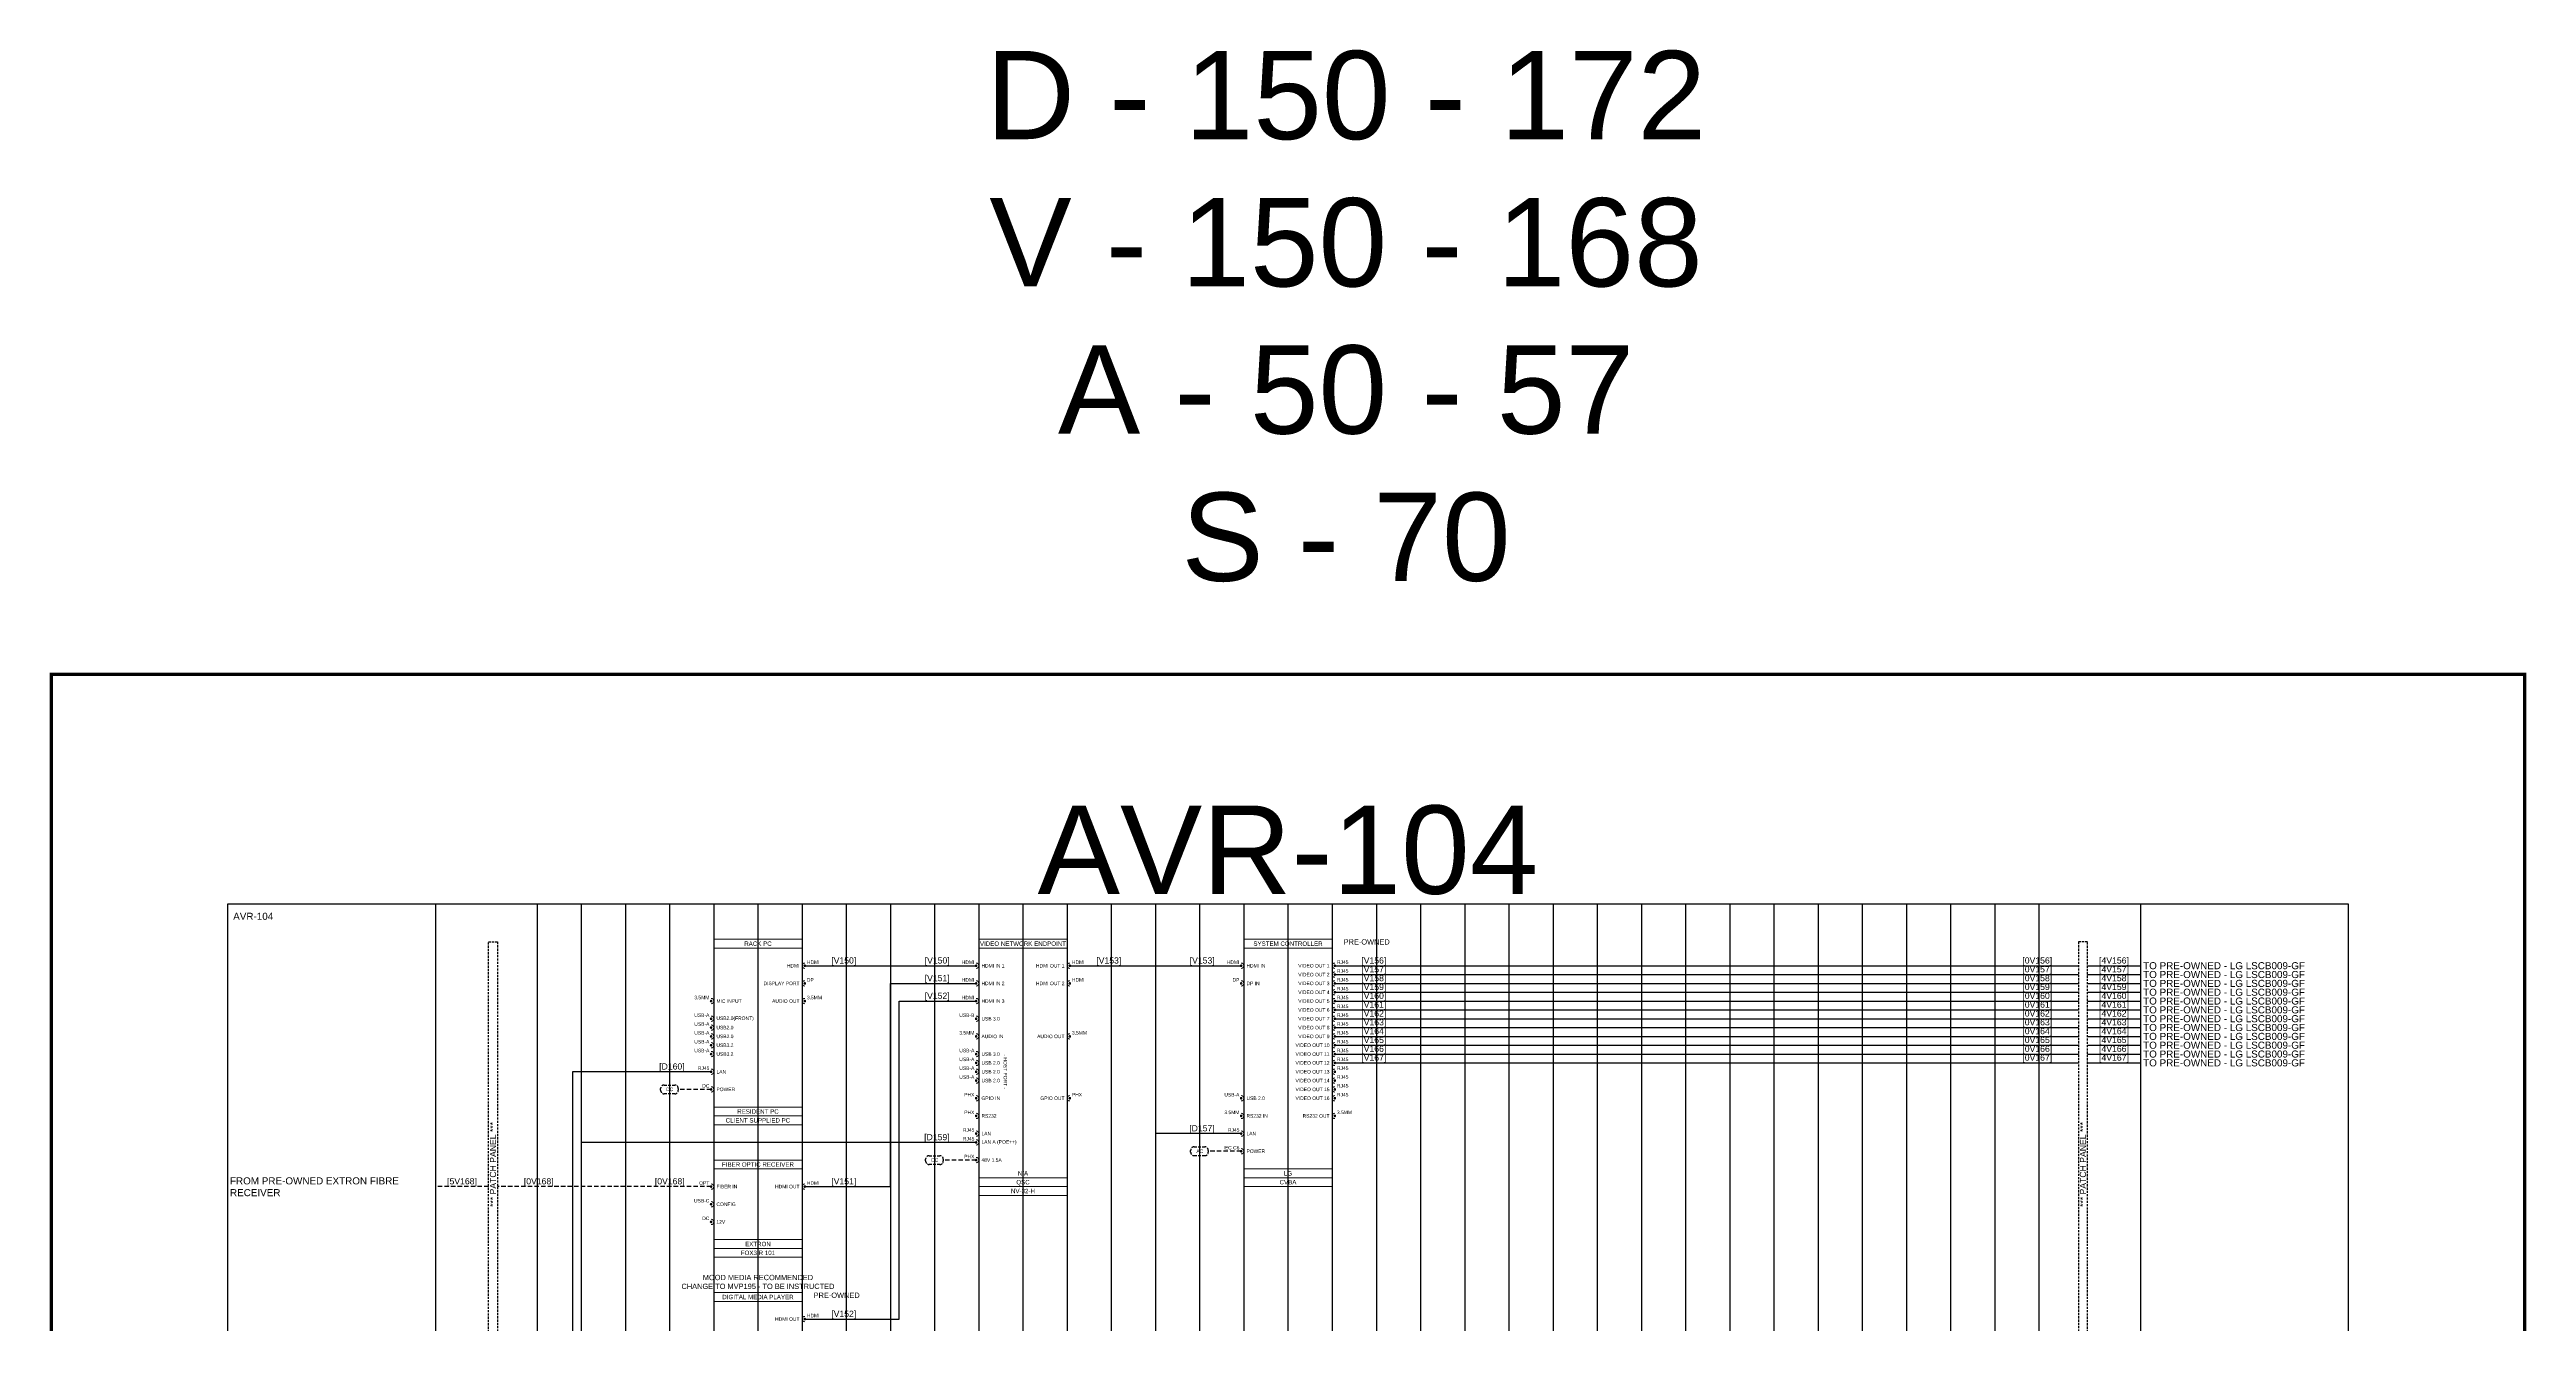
# Model space of a CAD drawing. Header units: millimetres. Extents: x -71336 to -35435, y -26189 to 22712.
# Drawn here: x -42188 to -40786, y -20078 to -19357 of the extents above; entities that cross this region are included whole.
import ezdxf
from ezdxf.enums import TextEntityAlignment as Align
from ezdxf.lldxf.tags import DXFTag

# ---------------------------------------------------------------- set-up
doc = ezdxf.new("R2010")
doc.units = ezdxf.units.MM
doc.linetypes.add('DASHED', pattern=[0.75, 0.5, -0.25])
doc.linetypes.add('DASHED2', pattern=[0.375, 0.25, -0.125])
for name, color, linetype in [('SC - 3 Core Flex', 7, 'DASHED'), ('SC - Cat - Green - Data', 84, 'Continuous'), ('SC - Cat - Green - Data - QLAN', 84, 'QLAN'), ('SC - Cat - Red - AV', 1, 'Continuous'), ('SC - Fibre', 170, 'DASHED'), ('SC - HDMI', 192, 'Continuous'), ('SC - Text', 7, 'Continuous'), ('Text', 7, 'Continuous')]:
    doc.layers.add(name, color=color, linetype=linetype)
doc.layers.add('SC - Equipment', color=7, linetype='Continuous', lineweight=13)
doc.layers.add('SC - Titlesheet - Model', color=250, linetype='Continuous', plot=False)
doc.layers.add('SC - Xlines', color=252, linetype='Continuous', plot=False)
doc.styles.add('ARIAL', font='arial.ttf')
doc.styles.get("Standard").update_dxf_attribs({"font": 'arial.ttf', "height": 35})
tags = doc.linetypes.add('QLAN', pattern='A,3.942001,-0.106942,["QLAN",ARIAL,S=0.5,R=0,X=0,Y=-0.25],-1.981735,3.969322', length=10).pattern_tags.tags
tags[6] = DXFTag(74, 10)

# ---------------------------------------------------------------- blocks, each defined once
blk = doc.blocks.new('*U189')
at = {"layer": 'SC - Titlesheet - Model', "color": 6, "ltscale": 5, "const_width": 1}
blk.add_lwpolyline([(-365.5, -287), (365.5, -287), (365.5, 287), (-365.5, 287)], close=True, dxfattribs=at)
at = {"layer": 'SC - Titlesheet - Model', "color": 5, "lineweight": 30, "ltscale": 5, "flags": 104}
blk.add_attdef('ADDITIONS', text='', height=5, dxfattribs=at).set_placement((-365.5, -312), align=Align.TOP_LEFT)
blk.add_attdef('CHANGES', text='', height=5, dxfattribs=at).set_placement((0, -312), align=Align.TOP_CENTER)
blk.add_attdef('OMISSIONS', text='', height=5, dxfattribs=at).set_placement((365.5, -312), align=Align.TOP_RIGHT)
blk = doc.blocks.new('LG CVCA - SCHEMATIC')
at = {"layer": 'SC - Equipment'}
for p, q in [((-25, 0), (25, 0)), ((-25, -140), (-25, 0)), ((25, 0), (25, -140)), ((25, -5), (-25, -5)), ((25, -130), (-25, -130)), ((25, -130), (-25, -130)), ((25, -135), (-25, -135)), ((25, -135), (-25, -135)), ((25, -135), (-25, -135)), ((25, -140), (-25, -140))]:
    blk.add_line(p, q, dxfattribs=at)
at = {"layer": 'SC - Equipment', "const_width": 0.7}
for points in [[(-26.1, -15, 1), (-26.9, -15, 1)], [(-26.1, -25, 1), (-26.9, -25, 1)], [(26.1, -15, -1), (26.9, -15, -1)], [(26.1, -20, -1), (26.9, -20, -1)], [(26.1, -25, -1), (26.9, -25, -1)], [(26.1, -30, -1), (26.9, -30, -1)], [(26.1, -35, -1), (26.9, -35, -1)], [(26.1, -40, -1), (26.9, -40, -1)], [(26.1, -45, -1), (26.9, -45, -1)], [(26.1, -50, -1), (26.9, -50, -1)], [(26.1, -55, -1), (26.9, -55, -1)], [(26.1, -60, -1), (26.9, -60, -1)], [(26.1, -65, -1), (26.9, -65, -1)], [(26.1, -70, -1), (26.9, -70, -1)], [(26.1, -75, -1), (26.9, -75, -1)], [(26.1, -80, -1), (26.9, -80, -1)], [(-26.1, -90, 1), (-26.9, -90, 1)], [(26.1, -85, -1), (26.9, -85, -1)], [(26.1, -90, -1), (26.9, -90, -1)], [(-26.1, -100, 1), (-26.9, -100, 1)], [(-26.1, -110, 1), (-26.9, -110, 1)], [(26.1, -100, -1), (26.9, -100, -1)], [(-26.1, -120, 1), (-26.9, -120, 1)]]:
    blk.add_lwpolyline(points, format="xyb", close=True, dxfattribs=at)
at = {"layer": 'SC - Equipment'}
for centre, start, end in [((-26.5, -15), 270, 90), ((26.5, -15), 90, 270), ((-26.5, -25), 270, 90), ((26.5, -20), 90, 270), ((26.5, -25), 90, 270), ((26.5, -30), 90, 270), ((26.5, -35), 90, 270), ((26.5, -40), 90, 270), ((26.5, -45), 90, 270), ((26.5, -50), 90, 270), ((26.5, -55), 90, 270), ((26.5, -60), 90, 270), ((26.5, -65), 90, 270), ((26.5, -70), 90, 270), ((26.5, -75), 90, 270), ((26.5, -80), 90, 270), ((26.5, -85), 90, 270), ((-26.5, -90), 270, 90), ((26.5, -90), 90, 270), ((-26.5, -100), 270, 90), ((-26.5, -110), 270, 90), ((26.5, -100), 90, 270), ((-26.5, -120), 270, 90)]:
    blk.add_arc(centre, 1.5, start, end, dxfattribs=at)
at = {"ltscale": 5}
for tag, p in [('DESCRIPTION', (0, -2.5)), ('MODEL', (0, -137.5)), ('MAKE', (0, -132.5))]:
    blk.add_attdef(tag, text='', height=2.5, dxfattribs=at).set_placement(p, align=Align.MIDDLE_CENTER)
at = {"ltscale": 5, "flags": 1}
for tag, p in [('ROOM_TYPE', (45, -5)), ('LOCATION', (45, -10)), ('RACK_EQUIPMENT_(Y/N)', (45, -15)), ('IP_(Y/N)', (45, -30)), ('AMP(@240V)', (45, -40)), ('POE(WATT)', (45, -35)), ('WATT', (45, -45)), ('WEIGHT(KG)', (45, -55)), ('BTU/H', (45, -50)), ('TRANSFORMER_TAPS', (45, -60))]:
    blk.add_attdef(tag, p, '', height=2.5, dxfattribs=at)
blk.add_attdef('BRACKET', text='', height=2.5, dxfattribs=at).set_placement((0, -127.5), align=Align.MIDDLE_CENTER)
at = {"layer": 'SC - Equipment', "ltscale": 5, "char_height": 2}
for s, insert, width, attachment_point in [('HDMI', (-27.5, -13), 5.774, 6), ('HDMI IN', (-23.5, -15), 23.5, 4), ('VIDEO OUT 1', (23.5, -15), 23.5, 6), ('RJ45', (27.7, -13), 3.746, 4), ('DP', (-27.5, -23), 5.774, 6), ('DP IN', (-23.5, -25), 23.5, 4), ('VIDEO OUT 2', (23.5, -20), 23.5, 6), ('VIDEO OUT 3', (23.5, -25), 23.5, 6), ('RJ45', (27.7, -18), 3.746, 4), ('RJ45', (27.7, -23), 3.746, 4), ('RJ45', (27.7, -28), 3.746, 4), ('VIDEO OUT 4', (23.5, -30), 23.5, 6), ('VIDEO OUT 5', (23.5, -35), 23.5, 6), ('VIDEO OUT 6', (23.5, -40), 23.5, 6), ('RJ45', (27.7, -33), 3.746, 4), ('RJ45', (27.7, -38), 3.746, 4), ('RJ45', (27.7, -43), 3.746, 4), ('VIDEO OUT 7', (23.5, -45), 23.5, 6), ('VIDEO OUT 8', (23.5, -50), 23.5, 6), ('VIDEO OUT 9', (23.5, -55), 23.5, 6), ('RJ45', (27.7, -48), 3.746, 4), ('RJ45', (27.7, -53), 3.746, 4), ('VIDEO OUT 10', (23.5, -60), 23.5, 6), ('VIDEO OUT 11', (23.5, -65), 23.5, 6), ('VIDEO OUT 12', (23.5, -70), 23.5, 6), ('RJ45', (27.7, -58), 3.746, 4), ('RJ45', (27.7, -63), 3.746, 4), ('RJ45', (27.7, -68), 3.746, 4), ('VIDEO OUT 13', (23.5, -75), 23.5, 6), ('VIDEO OUT 14', (23.5, -80), 23.5, 6), ('VIDEO OUT 15', (23.5, -85), 23.5, 6), ('RJ45', (27.7, -73), 3.746, 4), ('RJ45', (27.7, -78), 3.746, 4), ('RJ45', (27.7, -83), 3.746, 4), ('USB 2.0', (-23.5, -90), 23.5, 4), ('VIDEO OUT 16', (23.5, -90), 23.5, 6), ('3.5MM', (27.7, -98), 3.746, 4), ('RJ45', (27.7, -88), 3.746, 4), ('RS232 IN', (-23.5, -100), 23.5, 4), ('LAN', (-23.5, -110), 23.5, 4), ('RS232 OUT', (23.5, -100), 23.5, 6), ('POWER', (-23.5, -120), 23.5, 4)]:
    blk.add_mtext(s, dxfattribs=dict(at, insert=insert, width=width, attachment_point=attachment_point))
at = {"layer": 'SC - Equipment', "ltscale": 5, "char_height": 2, "attachment_point": 6}
for s, insert in [('3.5MM', (-27.5, -98)), ('USB-A', (-27.5, -88)), ('RJ45', (-27.5, -108)), ('IEC C6', (-27.5, -118))]:
    blk.add_mtext(s, dxfattribs=dict(at, insert=insert))
blk = doc.blocks.new('QSC NV-32-H - SCHEMATIC')
at = {"layer": 'SC - Equipment'}
for p, q in [((-25, 0), (25, 0)), ((-25, -145), (-25, 0)), ((25, 0), (25, -145)), ((25, -5), (-25, -5)), ((25, -135), (-25, -135)), ((25, -135), (-25, -135)), ((25, -140), (-25, -140)), ((25, -140), (-25, -140)), ((25, -140), (-25, -140)), ((25, -145), (-25, -145))]:
    blk.add_line(p, q, dxfattribs=at)
at = {"layer": 'SC - Equipment', "const_width": 0.7}
for points in [[(-26.1, -15, 1), (-26.9, -15, 1)], [(-26.1, -25, 1), (-26.9, -25, 1)], [(26.1, -15, -1), (26.9, -15, -1)], [(26.1, -25, -1), (26.9, -25, -1)], [(-26.1, -35, 1), (-26.9, -35, 1)], [(-26.1, -45, 1), (-26.9, -45, 1)], [(-26.1, -55, 1), (-26.9, -55, 1)], [(26.1, -55, -1), (26.9, -55, -1)], [(-26.1, -65, 1), (-26.9, -65, 1)], [(-26.1, -70, 1), (-26.9, -70, 1)], [(-26.1, -75, 1), (-26.9, -75, 1)], [(-26.1, -80, 1), (-26.9, -80, 1)], [(-26.1, -90, 1), (-26.9, -90, 1)], [(26.1, -90, -1), (26.9, -90, -1)], [(-26.1, -100, 1), (-26.9, -100, 1)], [(-26.1, -110, 1), (-26.9, -110, 1)], [(-26.1, -115, 1), (-26.9, -115, 1)], [(-26.1, -125, 1), (-26.9, -125, 1)]]:
    blk.add_lwpolyline(points, format="xyb", close=True, dxfattribs=at)
at = {"layer": 'SC - Equipment'}
for centre, start, end in [((-26.5, -15), 270, 90), ((26.5, -15), 90, 270), ((-26.5, -25), 270, 90), ((26.5, -25), 90, 270), ((-26.5, -35), 270, 90), ((-26.5, -45), 270, 90), ((-26.5, -55), 270, 90), ((26.5, -55), 90, 270), ((-26.5, -65), 270, 90), ((-26.5, -70), 270, 90), ((-26.5, -75), 270, 90), ((-26.5, -80), 270, 90), ((-26.5, -90), 270, 90), ((26.5, -90), 90, 270), ((-26.5, -100), 270, 90), ((-26.5, -110), 270, 90), ((-26.5, -115), 270, 90), ((-26.5, -125), 270, 90)]:
    blk.add_arc(centre, 1.5, start, end, dxfattribs=at)
at = {"ltscale": 5}
for tag, p in [('DESCRIPTION', (0, -2.5)), ('BRACKET', (0, -132.5)), ('MAKE', (0, -137.5)), ('MODEL', (0, -142.5))]:
    blk.add_attdef(tag, text='', height=2.5, dxfattribs=at).set_placement(p, align=Align.MIDDLE_CENTER)
at = {"ltscale": 5, "flags": 1}
for tag, p in [('ROOM_TYPE', (45, -5)), ('LOCATION', (45, -10)), ('RACK_EQUIPMENT_(Y/N)', (45, -15)), ('IP_(Y/N)', (45, -30)), ('AMP(@240V)', (45, -40)), ('POE(WATT)', (45, -35)), ('WATT', (45, -45)), ('WEIGHT(KG)', (45, -55)), ('BTU/H', (45, -50)), ('TRANSFORMER_TAPS', (45, -60))]:
    blk.add_attdef(tag, p, '', height=2.5, dxfattribs=at)
at = {"layer": 'SC - Equipment', "ltscale": 5, "char_height": 2}
for s, insert, width, attachment_point in [('HDMI', (-27.5, -13), 5.774, 6), ('HDMI IN 1', (-23.5, -15), 23.5, 4), ('HDMI OUT 1', (23.5, -15), 23.5, 6), ('HDMI', (27.7, -13), 7.175, 4), ('HDMI', (-27.5, -23), 5.774, 6), ('HDMI IN 2', (-23.5, -25), 23.5, 4), ('HDMI OUT 2', (23.5, -25), 23.5, 6), ('HDMI', (27.7, -23), 7.175, 4), ('USB-B', (-27.5, -43), 5.774, 6), ('HDMI', (-27.5, -33), 5.774, 6), ('HDMI IN 3', (-23.5, -35), 23.5, 4), ('3.5MM', (-27.5, -53), 5.774, 6), ('AUDIO IN', (-23.5, -55), 23.5, 4), ('USB 3.0', (-23.5, -45), 23.5, 4), ('AUDIO OUT', (23.5, -55), 23.5, 6), ('3.5MM', (27.7, -53), 7.175, 4), ('USB-A', (-27.5, -63), 5.774, 6), ('USB-A', (-27.5, -68), 5.774, 6), ('USB 3.0', (-23.5, -65), 23.5, 4), ('USB 2.0', (-23.5, -70), 23.5, 4), ('USB-A', (-27.5, -73), 5.774, 6), ('USB-A', (-27.5, -78), 5.774, 6), ('USB 2.0', (-23.5, -75), 23.5, 4), ('USB 2.0', (-23.5, -80), 23.5, 4), ('PHX', (-27.5, -88), 5.774, 6), ('PHX', (-27.5, -98), 5.774, 6), ('GPIO IN', (-23.5, -90), 23.5, 4), ('GPIO OUT', (23.5, -90), 23.5, 6), ('PHX', (27.7, -88), 7.175, 4), ('RJ45', (-27.5, -108), 5.774, 6), ('RJ45', (-27.5, -113), 5.774, 6), ('RS232', (-23.5, -100), 23.5, 4), ('LAN', (-23.5, -110), 23.5, 4), ('PHX', (-27.5, -123), 5.774, 6), ('48V 1.5A', (-23.5, -125), 23.5, 4), ('LAN A (POE++)', (-23.5, -115), 23.5, 4)]:
    blk.add_mtext(s, dxfattribs=dict(at, insert=insert, width=width, attachment_point=attachment_point))
at = {"layer": 'SC - Equipment', "ltscale": 5, "insert": (-10, -75), "char_height": 2, "width": 19.637, "attachment_point": 5, "rotation": 270}
blk.add_mtext('- HOST PORT -', dxfattribs=at)
blk = doc.blocks.new('G2 DIGITAL C310L - SCHEMATIC')
at = {"layer": 'SC - Equipment'}
for p, q in [((-25, 0), (25, 0)), ((-25, -105), (-25, 0)), ((25, 0), (25, -105)), ((25, -5), (-25, -5)), ((25, -95), (-25, -95)), ((25, -95), (-25, -95)), ((25, -100), (-25, -100)), ((25, -100), (-25, -100)), ((25, -100), (-25, -100)), ((25, -105), (-25, -105))]:
    blk.add_line(p, q, dxfattribs=at)
at = {"layer": 'SC - Equipment', "const_width": 0.7}
for points in [[(26.1, -15, -1), (26.9, -15, -1)], [(26.1, -25, -1), (26.9, -25, -1)], [(-26.1, -35, 1), (-26.9, -35, 1)], [(26.1, -35, -1), (26.9, -35, -1)], [(-26.1, -45, 1), (-26.9, -45, 1)], [(-26.1, -50, 1), (-26.9, -50, 1)], [(-26.1, -55, 1), (-26.9, -55, 1)], [(-26.1, -60, 1), (-26.9, -60, 1)], [(-26.1, -65, 1), (-26.9, -65, 1)], [(-26.1, -75, 1), (-26.9, -75, 1)], [(-26.1, -85, 1), (-26.9, -85, 1)]]:
    blk.add_lwpolyline(points, format="xyb", close=True, dxfattribs=at)
at = {"layer": 'SC - Equipment'}
for centre, start, end in [((26.5, -15), 90, 270), ((26.5, -25), 90, 270), ((-26.5, -35), 270, 90), ((26.5, -35), 90, 270), ((-26.5, -45), 270, 90), ((-26.5, -50), 270, 90), ((-26.5, -55), 270, 90), ((-26.5, -60), 270, 90), ((-26.5, -65), 270, 90), ((-26.5, -75), 270, 90), ((-26.5, -85), 270, 90)]:
    blk.add_arc(centre, 1.5, start, end, dxfattribs=at)
at = {"ltscale": 5}
for tag, p in [('DESCRIPTION', (0, -2.5)), ('MAKE', (0, -97.5)), ('MODEL', (0, -102.5))]:
    blk.add_attdef(tag, text='', height=2.5, dxfattribs=at).set_placement(p, align=Align.MIDDLE_CENTER)
at = {"ltscale": 5, "flags": 1}
for tag, p in [('ROOM_TYPE', (45, -5)), ('LOCATION', (45, -10)), ('RACK_EQUIPMENT_(Y/N)', (45, -15)), ('IP_(Y/N)', (45, -30)), ('AMP(@240V)', (45, -40)), ('POE(WATT)', (45, -35)), ('WATT', (45, -45)), ('WEIGHT(KG)', (45, -55)), ('BTU/H', (45, -50)), ('TRANSFORMER_TAPS', (45, -60))]:
    blk.add_attdef(tag, p, '', height=2.5, dxfattribs=at)
blk.add_attdef('BRACKET', text='', height=2.5, dxfattribs=at).set_placement((0, -92.5), align=Align.MIDDLE_CENTER)
at = {"layer": 'SC - Equipment', "ltscale": 5, "char_height": 2}
for s, insert, width, attachment_point in [('HDMI', (23.5, -15), 28.762, 6), ('HDMI', (27.7, -13), 7.175, 4), ('DISPLAY PORT', (23.5, -25), 26.679, 6), ('DP', (27.7, -23), 7.175, 4), ('3.5MM', (-27.5, -33), 5.774, 6), ('USB-A', (-27.5, -43), 5.774, 6), ('MIC INPUT', (-23.5, -35), 23.5, 4), ('AUDIO OUT', (23.5, -35), 26.679, 6), ('3.5MM', (27.7, -33), 7.175, 4), ('USB-A', (-27.5, -48), 5.774, 6), ('USB-A', (-27.5, -53), 5.774, 6), ('USB2.0(FRONT)', (-23.5, -45), 23.5, 4), ('USB2.0', (-23.5, -50), 23.5, 4), ('USB2.0', (-23.5, -55), 23.5, 4), ('USB-A', (-27.5, -58), 5.774, 6), ('\\pxt2;USB-A', (-27.5, -63), 5.774, 6), ('USB3.2', (-23.5, -60), 23.5, 4), ('USB3.2', (-23.5, -65), 23.5, 4), ('RJ45', (-27.5, -73), 5.774, 6), ('DC', (-27.5, -83), 5.774, 6), ('LAN', (-23.5, -75), 23.5, 4), ('POWER', (-23.5, -85), 23.5, 4)]:
    blk.add_mtext(s, dxfattribs=dict(at, insert=insert, width=width, attachment_point=attachment_point))
blk = doc.blocks.new('EXTRON FOX3 R101 - SCHEMATIC')
at = {"layer": 'SC - Equipment'}
for p, q in [((-25, 0), (25, 0)), ((-25, -55), (-25, 0)), ((25, 0), (25, -55)), ((25, -5), (-25, -5)), ((25, -45), (-25, -45)), ((25, -45), (-25, -45)), ((25, -50), (-25, -50)), ((25, -50), (-25, -50)), ((25, -50), (-25, -50)), ((25, -55), (-25, -55))]:
    blk.add_line(p, q, dxfattribs=at)
at = {"layer": 'SC - Equipment', "const_width": 0.7}
for points in [[(-26.1, -15, 1), (-26.9, -15, 1)], [(-26.1, -25, 1), (-26.9, -25, 1)], [(26.1, -15, -1), (26.9, -15, -1)], [(-26.1, -35, 1), (-26.9, -35, 1)]]:
    blk.add_lwpolyline(points, format="xyb", close=True, dxfattribs=at)
at = {"layer": 'SC - Equipment'}
for centre, start, end in [((-26.5, -15), 270, 90), ((26.5, -15), 90, 270), ((-26.5, -25), 270, 90), ((-26.5, -35), 270, 90)]:
    blk.add_arc(centre, 1.5, start, end, dxfattribs=at)
at = {"ltscale": 5}
for tag, p in [('DESCRIPTION', (0, -2.5)), ('MODEL', (0, -52.5)), ('MAKE', (0, -47.5))]:
    blk.add_attdef(tag, text='', height=2.5, dxfattribs=at).set_placement(p, align=Align.MIDDLE_CENTER)
at = {"ltscale": 5, "flags": 1}
for tag, p in [('ROOM_TYPE', (45, -5)), ('LOCATION', (45, -10)), ('RACK_EQUIPMENT_(Y/N)', (45, -15)), ('IP_(Y/N)', (45, -30)), ('AMP(@240V)', (45, -40)), ('POE(WATT)', (45, -35)), ('WATT', (45, -45)), ('WEIGHT(KG)', (45, -55)), ('BTU/H', (45, -50)), ('TRANSFORMER_TAPS', (45, -60))]:
    blk.add_attdef(tag, p, '', height=2.5, dxfattribs=at)
blk.add_attdef('BRACKET', text='', height=2.5, dxfattribs=at).set_placement((0, -42.5), align=Align.MIDDLE_CENTER)
at = {"layer": 'SC - Equipment', "ltscale": 5, "char_height": 2}
for s, insert, width, attachment_point in [('OPT', (-27.5, -13), 5.774, 6), ('FIBER IN', (-23.5, -15), 23.5, 4), ('HDMI OUT', (23.5, -15), 23.5, 6), ('HDMI', (27.7, -13), 7.175, 4), ('USB-C', (-27.5, -23), 5.774, 6), ('CONFIG', (-23.5, -25), 23.5, 4), ('DC', (-27.5, -33), 5.774, 6), ('12V', (-23.5, -35), 23.5, 4)]:
    blk.add_mtext(s, dxfattribs=dict(at, insert=insert, width=width, attachment_point=attachment_point))
blk = doc.blocks.new('MOOD MEDIA AUDIO PLAYER - SCHEMATIC')
at = {"layer": 'SC - Equipment'}
for p, q in [((-25, 0), (25, 0)), ((-25, -60), (-25, 0)), ((25, 0), (25, -60)), ((25, -5), (-25, -5)), ((25, -50), (-25, -50)), ((25, -50), (-25, -50)), ((25, -55), (-25, -55)), ((25, -55), (-25, -55)), ((25, -55), (-25, -55)), ((25, -60), (-25, -60))]:
    blk.add_line(p, q, dxfattribs=at)
at = {"layer": 'SC - Equipment', "const_width": 0.7}
for points in [[(26.1, -15, -1), (26.9, -15, -1)], [(26.1, -25, -1), (26.9, -25, -1)], [(-26.1, -30, 1), (-26.9, -30, 1)], [(-26.1, -40, 1), (-26.9, -40, 1)]]:
    blk.add_lwpolyline(points, format="xyb", close=True, dxfattribs=at)
at = {"layer": 'SC - Equipment'}
for centre, start, end in [((26.5, -15), 90, 270), ((26.5, -25), 90, 270), ((-26.5, -30), 270, 90), ((-26.5, -40), 270, 90)]:
    blk.add_arc(centre, 1.5, start, end, dxfattribs=at)
at = {"ltscale": 5}
for tag, p in [('DESCRIPTION', (0, -2.5)), ('MAKE', (0, -52.5)), ('MODEL', (0, -57.5))]:
    blk.add_attdef(tag, text='', height=2.5, dxfattribs=at).set_placement(p, align=Align.MIDDLE_CENTER)
at = {"ltscale": 5, "flags": 1}
for tag, p in [('ROOM_TYPE', (45, -5)), ('LOCATION', (45, -10)), ('RACK_EQUIPMENT_(Y/N)', (45, -15)), ('IP_(Y/N)', (45, -30)), ('AMP(@240V)', (45, -40)), ('POE(WATT)', (45, -35)), ('WATT', (45, -45)), ('WEIGHT(KG)', (45, -55)), ('BTU/H', (45, -50)), ('TRANSFORMER_TAPS', (45, -60))]:
    blk.add_attdef(tag, p, '', height=2.5, dxfattribs=at)
blk.add_attdef('BRACKET', text='', height=2.5, dxfattribs=at).set_placement((0, -47.5), align=Align.MIDDLE_CENTER)
at = {"layer": 'SC - Equipment', "ltscale": 5, "char_height": 2}
for s, insert, width, attachment_point in [('HDMI OUT', (23.5, -15), 23.5, 6), ('HDMI', (27.7, -13), 7.175, 4), ('RJ45', (-27.5, -28), 5.774, 6), ('AUDIO OUT', (23.5, -25), 23.5, 6), ('3.5MM', (27.7, -23), 7.175, 4), ('DC', (-27.5, -38), 5.774, 6), ('LAN', (-23.5, -30), 23.5, 4), ('12V 1A', (-23.5, -40), 23.5, 4)]:
    blk.add_mtext(s, dxfattribs=dict(at, insert=insert, width=width, attachment_point=attachment_point))

msp = doc.modelspace()

# ---------------------------------------------------------------- linework, layer by layer
at = {"linetype": 'DASHED2', "ltscale": 5}
for points in [[(-41939.371, -20758.194), (-41939.371, -19862.296), (-41934.371, -19862.296), (-41934.371, -20758.194)], [(-41034.371, -20758.194), (-41034.371, -19862.296), (-41039.371, -19862.296), (-41039.371, -20758.194)]]:
    msp.add_lwpolyline(points, close=True, dxfattribs=at)
at = {"layer": 'SC - 3 Core Flex', "ltscale": 3}
for points in [[(-41839.969, -19943.318), (-41833.969, -19943.318, -0.41421356), (-41831.969, -19945.318), (-41831.969, -19946.318, -0.41421356), (-41833.969, -19948.318), (-41839.969, -19948.318, -0.41421356), (-41841.969, -19946.318), (-41841.969, -19945.318, -0.41421356)], [(-41689.969, -19983.318), (-41683.969, -19983.318, -0.41421356), (-41681.969, -19985.318), (-41681.969, -19986.318, -0.41421356), (-41683.969, -19988.319), (-41689.969, -19988.319, -0.41421356), (-41691.969, -19986.318), (-41691.969, -19985.318, -0.41421356)], [(-41539.969, -19978.318), (-41533.969, -19978.318, -0.41421356), (-41531.969, -19980.318), (-41531.969, -19981.318, -0.41421356), (-41533.969, -19983.318), (-41539.969, -19983.318, -0.41421356), (-41541.969, -19981.318), (-41541.969, -19980.318, -0.41421356)]]:
    msp.add_lwpolyline(points, format="xyb", close=True, dxfattribs=at)
at = {"layer": 'SC - 3 Core Flex', "ltscale": 5}
for points in [[(-41813.371, -19945.818), (-41831.969, -19945.818)], [(-41663.371, -19985.819), (-41681.969, -19985.819)], [(-41513.371, -19980.818), (-41531.969, -19980.818)]]:
    msp.add_lwpolyline(points, dxfattribs=at)
at = {"layer": 'SC - Cat - Green - Data', "ltscale": 5}
for points in [[(-41034.371, -19875.816), (-41004.371, -19875.816)], [(-41034.371, -19880.816), (-41004.371, -19880.816)], [(-41034.371, -19885.816), (-41004.371, -19885.816)], [(-41034.371, -19890.816), (-41004.371, -19890.816)], [(-41034.371, -19895.816), (-41004.371, -19895.816)], [(-41034.371, -19900.816), (-41004.371, -19900.816)], [(-41034.371, -19905.816), (-41004.371, -19905.816)], [(-41034.371, -19910.816), (-41004.371, -19910.816)], [(-41034.371, -19915.816), (-41004.371, -19915.816)], [(-41034.371, -19920.816), (-41004.371, -19920.816)], [(-41034.371, -19925.816), (-41004.371, -19925.816)], [(-41034.371, -19930.816), (-41004.371, -19930.816)], [(-41813.371, -19935.819), (-41891.871, -19935.819), (-41891.871, -20545.821), (-41513.371, -20545.821)], [(-41513.371, -19970.818), (-41561.871, -19970.818), (-41561.871, -20130.819), (-41876.871, -20130.819), (-41876.871, -20530.821), (-41513.371, -20530.821)]]:
    msp.add_lwpolyline(points, dxfattribs=at)
at = {"layer": 'SC - Cat - Green - Data - QLAN', "ltscale": 5}
msp.add_lwpolyline([(-41663.371, -19975.818), (-41886.871, -19975.831), (-41886.871, -20540.821), (-41513.371, -20540.821)], dxfattribs=at)
at = {"layer": 'SC - Cat - Red - AV', "ltscale": 5}
for points in [[(-41460.371, -19875.818), (-41039.371, -19875.816)], [(-41460.371, -19880.818), (-41039.371, -19880.816)], [(-41460.371, -19885.818), (-41039.371, -19885.816)], [(-41460.371, -19890.818), (-41039.371, -19890.816)], [(-41460.371, -19895.818), (-41039.371, -19895.816)], [(-41460.371, -19900.818), (-41039.371, -19900.816)], [(-41460.371, -19905.818), (-41039.371, -19905.816)], [(-41460.371, -19910.818), (-41039.371, -19910.816)], [(-41460.371, -19915.818), (-41039.371, -19915.816)], [(-41460.371, -19920.818), (-41039.371, -19920.816)], [(-41460.371, -19925.818), (-41039.371, -19925.816)], [(-41460.371, -19930.818), (-41039.371, -19930.816)]]:
    msp.add_lwpolyline(points, dxfattribs=at)
at = {"layer": 'SC - Fibre', "ltscale": 5}
for points in [[(-41939.371, -20000.819), (-41969.371, -20000.819)], [(-41813.371, -20000.819), (-41934.371, -20000.819)]]:
    msp.add_lwpolyline(points, dxfattribs=at)
at = {"layer": 'SC - HDMI', "ltscale": 5}
for points in [[(-41760.371, -19875.818), (-41663.371, -19875.818)], [(-41610.371, -19875.818), (-41513.371, -19875.818)], [(-41610.371, -19875.818), (-41513.371, -19875.819)], [(-41760.371, -20000.819), (-41711.871, -20000.819), (-41711.871, -19885.812), (-41663.371, -19885.818)], [(-41760.371, -20075.818), (-41706.871, -20075.818), (-41706.871, -19895.812), (-41663.372, -19895.818)]]:
    msp.add_lwpolyline(points, dxfattribs=at)
at = {"layer": 'SC - Xlines', "ltscale": 5, "transparency": 33554687}
msp.add_lwpolyline([(-42086.871, -19840.818), (-40886.871, -19840.825), (-40886.871, -20779.725), (-42086.871, -20779.718)], close=True, dxfattribs=at)
at = {"layer": 'SC - Xlines', "ltscale": 5}
for points in [[(-41969.371, -19840.821), (-41969.371, -20779.719)], [(-41886.871, -19840.821), (-41886.871, -20779.719)], [(-41836.871, -19840.821), (-41836.871, -20779.719)], [(-41786.871, -19840.821), (-41786.871, -20779.719)], [(-41736.871, -19840.821), (-41736.871, -20779.719)], [(-41686.871, -19840.821), (-41686.871, -20779.719)], [(-41636.871, -19840.821), (-41636.871, -20779.719)], [(-41586.871, -19840.821), (-41586.871, -20779.719)], [(-41536.871, -19840.821), (-41536.871, -20779.719)], [(-41486.871, -19840.821), (-41486.871, -20779.719)], [(-41436.871, -19840.821), (-41436.871, -20779.719)], [(-41386.871, -19840.821), (-41386.871, -20779.719)], [(-41336.871, -19840.821), (-41336.871, -20779.719)], [(-41286.871, -19840.821), (-41286.871, -20779.719)], [(-41236.871, -19840.821), (-41236.871, -20779.719)], [(-41186.871, -19840.821), (-41186.871, -20779.719)], [(-41136.871, -19840.821), (-41136.871, -20779.719)], [(-41086.871, -19840.821), (-41086.871, -20779.719)], [(-41004.371, -19840.821), (-41004.371, -20779.719)]]:
    msp.add_lwpolyline(points, dxfattribs=at)
at = {"layer": 'SC - Xlines', "color": 250, "ltscale": 5}
for points in [[(-41911.871, -19840.821), (-41911.871, -20779.719)], [(-41861.871, -19840.821), (-41861.871, -20779.719)], [(-41811.871, -19840.821), (-41811.871, -20779.719)], [(-41761.871, -19840.821), (-41761.871, -20779.719)], [(-41711.871, -19840.821), (-41711.871, -20779.719)], [(-41661.871, -19840.821), (-41661.871, -20779.719)], [(-41611.871, -19840.821), (-41611.871, -20779.719)], [(-41561.871, -19840.821), (-41561.871, -20779.719)], [(-41511.871, -19840.821), (-41511.871, -20779.719)], [(-41461.871, -19840.821), (-41461.871, -20779.719)], [(-41411.871, -19840.821), (-41411.871, -20779.719)], [(-41361.871, -19840.821), (-41361.871, -20779.719)], [(-41311.871, -19840.821), (-41311.871, -20779.719)], [(-41261.871, -19840.821), (-41261.871, -20779.719)], [(-41211.871, -19840.821), (-41211.871, -20779.719)], [(-41161.871, -19840.821), (-41161.871, -20779.719)], [(-41111.871, -19840.821), (-41111.871, -20779.719)], [(-41061.871, -19840.821), (-41061.871, -20779.719)]]:
    msp.add_lwpolyline(points, dxfattribs=at)

# ---------------------------------------------------------------- block references
at = {"xscale": 1.915184678522737, "yscale": 1.915184678522737, "zscale": 1.915184678522737}
msp.add_blockref('*U189', (-41486.871, -20260.478), dxfattribs=at)
at = {"ltscale": 5}
for name, p, values in [('G2 DIGITAL C310L - SCHEMATIC', (-41786.871, -19860.819), {'DESCRIPTION': 'RACK PC', 'MAKE': 'RESIDENT PC', 'MODEL': 'CLIENT SUPPLIED PC'}), ('QSC NV-32-H - SCHEMATIC', (-41636.871, -19860.819), {'DESCRIPTION': 'VIDEO NETWORK ENDPOINT', 'MAKE': 'QSC', 'MODEL': 'NV-32-H', 'BRACKET': 'N/A'}), ('LG CVCA - SCHEMATIC', (-41486.871, -19860.818), {'DESCRIPTION': 'SYSTEM CONTROLLER', 'MAKE': 'LG', 'MODEL': 'CVBA'}), ('EXTRON FOX3 R101 - SCHEMATIC', (-41786.871, -19985.819), {'DESCRIPTION': 'FIBER OPTIC RECEIVER', 'MAKE': 'EXTRON', 'MODEL': 'FOX3 R 101'}), ('MOOD MEDIA AUDIO PLAYER - SCHEMATIC', (-41786.868, -20060.819), {'DESCRIPTION': 'DIGITAL MEDIA PLAYER', 'MAKE': 'MOOD', 'MODEL': 'HARMONY PLAYER'})]:
    msp.add_blockref(name, p, dxfattribs=at).add_auto_attribs(values)

# ---------------------------------------------------------------- texts
at = {"layer": 'SC - Text', "style": 'ARIAL'}
for s, insert, char_height, width, attachment_point in [('D - 150 - 172\\PV - 150 - 168\\PA - 50 - 57\\PS - 70', (-41454.033, -19658.703), 50, 520.09136, 8), ('AVR-104', (-42083.883, -19845.818), 4, 97.49642, 1)]:
    msp.add_mtext(s, dxfattribs=dict(at, insert=insert, char_height=char_height, width=width, attachment_point=attachment_point))
at = {"layer": 'SC - Text', "insert": (-41486.871, -19835.821), "char_height": 50, "attachment_point": 8, "style": 'ARIAL'}
msp.add_mtext('AVR-104', dxfattribs=at)
at = {"layer": 'SC - Text'}
for s, insert, char_height, width, attachment_point in [('PRE-OWNED', (-41455.371, -19860.818), 3, 134.02561, 1), ('[V150]', (-41745.371, -19875.619), 3.5, 15.57197, 7), ('[V150]', (-41678.371, -19875.618), 3.5, 14.6761, 9), ('[V153]', (-41595.371, -19875.618), 3.5, 15.57197, 7), ('[V153]', (-41528.371, -19875.619), 3.5, 14.6761, 9), ('[V156]', (-41445.371, -19875.617), 3.5, 15.57197, 7), ('[V157]', (-41445.371, -19880.617), 3.5, 15.57197, 7), ('[0V156]', (-41054.371, -19875.618), 3.5, 14.6761, 9), ('[0V157]', (-41054.371, -19880.618), 3.5, 14.6761, 9), ('[4V156]', (-41019.371, -19875.617), 3.5, 15.57197, 8), ('[4V157]', (-41019.371, -19880.617), 3.5, 15.57197, 8), ('TO PRE-OWNED {\\A1;\\fSansSerif|b0|i0|c2|p2;- LG LSCB009-GF}', (-41002.871, -19875.816), 4, 129.70239, 4), ('TO PRE-OWNED {\\A1;\\fSansSerif|b0|i0|c2|p2;- LG LSCB009-GF}', (-41002.871, -19880.816), 4, 129.70239, 4), ('[V152]', (-41678.374, -19895.614), 3.5, 14.6761, 9), ('[V151]', (-41678.372, -19885.614), 3.5, 14.6761, 9), ('[V158]', (-41445.371, -19885.617), 3.5, 15.57197, 7), ('[V159]', (-41445.371, -19890.617), 3.5, 15.57197, 7), ('[V160]', (-41445.371, -19895.617), 3.5, 15.57197, 7), ('[0V158]', (-41054.371, -19885.618), 3.5, 14.6761, 9), ('[0V159]', (-41054.371, -19890.618), 3.5, 14.6761, 9), ('[0V160]', (-41054.371, -19895.618), 3.5, 14.6761, 9), ('[4V158]', (-41019.371, -19885.617), 3.5, 15.57197, 8), ('[4V159]', (-41019.371, -19890.617), 3.5, 15.57197, 8), ('[4V160]', (-41019.371, -19895.617), 3.5, 15.57197, 8), ('TO PRE-OWNED {\\A1;\\fSansSerif|b0|i0|c2|p2;- LG LSCB009-GF}', (-41002.871, -19885.816), 4, 129.70239, 4), ('TO PRE-OWNED {\\A1;\\fSansSerif|b0|i0|c2|p2;- LG LSCB009-GF}', (-41002.871, -19890.816), 4, 129.70239, 4), ('[V161]', (-41445.371, -19900.617), 3.5, 15.57197, 7), ('[V162]', (-41445.371, -19905.617), 3.5, 15.57197, 7), ('[V163]', (-41445.371, -19910.617), 3.5, 15.57197, 7), ('[0V161]', (-41054.371, -19900.618), 3.5, 14.6761, 9), ('[0V162]', (-41054.371, -19905.618), 3.5, 14.6761, 9), ('[0V163]', (-41054.371, -19910.618), 3.5, 14.6761, 9), ('[4V161]', (-41019.371, -19900.617), 3.5, 15.57197, 8), ('[4V162]', (-41019.371, -19905.617), 3.5, 15.57197, 8), ('[4V163]', (-41019.371, -19910.617), 3.5, 15.57197, 8), ('TO PRE-OWNED {\\A1;\\fSansSerif|b0|i0|c2|p2;- LG LSCB009-GF}', (-41002.871, -19895.816), 4, 129.70239, 4), ('TO PRE-OWNED {\\A1;\\fSansSerif|b0|i0|c2|p2;- LG LSCB009-GF}', (-41002.871, -19900.816), 4, 129.70239, 4), ('TO PRE-OWNED {\\A1;\\fSansSerif|b0|i0|c2|p2;- LG LSCB009-GF}', (-41002.871, -19905.816), 4, 129.70239, 4), ('[V164]', (-41445.371, -19915.617), 3.5, 15.57197, 7), ('[V165]', (-41445.371, -19920.617), 3.5, 15.57197, 7), ('[V166]', (-41445.371, -19925.617), 3.5, 15.57197, 7), ('[0V164]', (-41054.371, -19915.618), 3.5, 14.6761, 9), ('[0V165]', (-41054.371, -19920.618), 3.5, 14.6761, 9), ('[0V166]', (-41054.371, -19925.618), 3.5, 14.6761, 9), ('[4V164]', (-41019.371, -19915.617), 3.5, 15.57197, 8), ('[4V165]', (-41019.371, -19920.617), 3.5, 15.57197, 8), ('[4V166]', (-41019.371, -19925.617), 3.5, 15.57197, 8), ('TO PRE-OWNED {\\A1;\\fSansSerif|b0|i0|c2|p2;- LG LSCB009-GF}', (-41002.871, -19910.816), 4, 129.70239, 4), ('TO PRE-OWNED {\\A1;\\fSansSerif|b0|i0|c2|p2;- LG LSCB009-GF}', (-41002.871, -19915.816), 4, 129.70239, 4), ('TO PRE-OWNED {\\A1;\\fSansSerif|b0|i0|c2|p2;- LG LSCB009-GF}', (-41002.871, -19920.816), 4, 129.70239, 4), ('[D160]', (-41828.371, -19935.619), 3.5, 14.6761, 9), ('[V167]', (-41445.371, -19930.617), 3.5, 15.57197, 7), ('[0V167]', (-41054.371, -19930.618), 3.5, 14.6761, 9), ('[4V167]', (-41019.371, -19930.617), 3.5, 15.57197, 8), ('TO PRE-OWNED {\\A1;\\fSansSerif|b0|i0|c2|p2;- LG LSCB009-GF}', (-41002.871, -19925.816), 4, 129.70239, 4), ('TO PRE-OWNED {\\A1;\\fSansSerif|b0|i0|c2|p2;- LG LSCB009-GF}', (-41002.871, -19930.816), 4, 129.70239, 4), ('[D159]', (-41678.371, -19975.618), 3.5, 14.6761, 9), ('[D157]', (-41528.371, -19970.618), 3.5, 14.6761, 9), ('[5V168]', (-41954.371, -20000.619), 3.5, 12.99494, 8), ('[0V168]', (-41919.371, -20000.619), 3.5, 15.57197, 7), ('[0V168]', (-41828.368, -20000.619), 3.5, 14.6761, 9), ('[V151]', (-41745.371, -20000.619), 3.5, 15.57197, 7), ('PRE-OWNED', (-41755.368, -20060.819), 3, 134.02561, 1), ('[V152]', (-41745.371, -20075.618), 3.5, 15.57197, 7)]:
    msp.add_mtext(s, dxfattribs=dict(at, insert=insert, char_height=char_height, width=width, attachment_point=attachment_point))
at = {"layer": 'SC - Text', "char_height": 3.5, "width": 136.51602, "rotation": 90, "style": 'ARIAL'}
for insert, attachment_point in [((-41938.603, -20012.333), 1), ((-41035.139, -20012.333), 7)]:
    msp.add_mtext('*** PATCH PANEL ***', dxfattribs=dict(at, insert=insert, attachment_point=attachment_point))
at = {"layer": 'SC - Text', "color": 1, "insert": (-42085.698, -20000.942), "char_height": 4, "width": 107.64171, "attachment_point": 4}
msp.add_mtext('{\\C256;FROM PRE-OWNED EXTRON FIBRE RECEIVER}', dxfattribs=at)
at = {"layer": 'SC - Text', "color": 6, "insert": (-41786.868, -20058.819), "char_height": 3, "width": 134.02561, "attachment_point": 8}
msp.add_mtext('MOOD MEDIA RECOMMENDED \\PCHANGE TO MVP195 - TO BE INSTRUCTED', dxfattribs=at)
at = {"layer": 'Text', "char_height": 2, "width": 143.97126, "attachment_point": 5}
for s, insert in [('DC', (-41836.769, -19945.818)), ('DC', (-41686.769, -19985.819)), ('AC', (-41536.769, -19980.818))]:
    msp.add_mtext(s, dxfattribs=dict(at, insert=insert))

doc.saveas('drawing.dxf')
